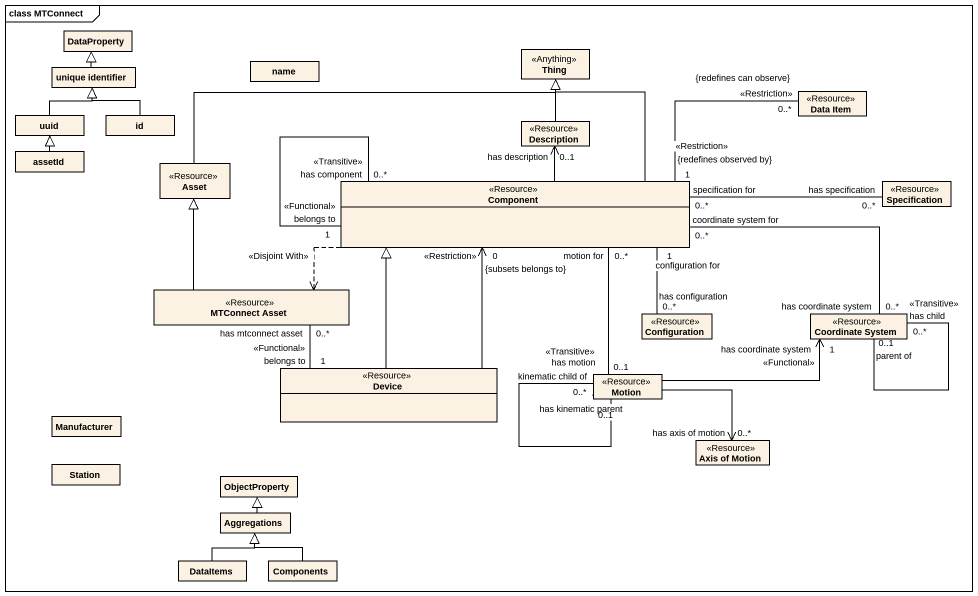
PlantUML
@startuml
mainframe class MTConnect
hide circle
hide empty members
class DataProperty
class Thing <<Anything>>
class "unique identifier" as unique_identifier
class name
class "Data Item" as Data_Item <<Resource>>
class uuid
class id
class Description <<Resource>>
class assetId
class Asset <<Resource>>
class "Component" as Component_ <<Resource>>
class Specification <<Resource>>
class "MTConnect Asset" as MTConnect_Asset <<Resource>>
class Configuration <<Resource>>
class "Coordinate System" as Coordinate_System <<Resource>>
class Device <<Resource>>
class Motion <<Resource>>
class Manufacturer
class "Axis of Motion" as Axis_of_Motion <<Resource>>
class Station
class ObjectProperty
class Aggregations
class DataItems
class Components
unique_identifier -up-|> DataProperty
uuid -up-|> unique_identifier
id -up-|> unique_identifier
Description -up-|> Thing
assetId -up-|> uuid
Asset -right-|> Thing
Component_ -up-|> Thing
Component_ "<<Restriction>>\n1\n{redefines observed by}" -right- "<<Restriction>>\n0..*\n{redefines can observe}" Data_Item
Component_ -up-> "has description\n0..1" Description
Component_ "belongs to\n1\n<<Functional>>" -- "has component\n0..*\n<<Transitive>>" Component_
Component_ "specification for\n0..*" -right- "has specification\n0..*" Specification
Component_ .left.> MTConnect_Asset : <<Disjoint With>>
MTConnect_Asset -up-|> Asset
Configuration "has configuration\n0..*" -up- "configuration for\n1" Component_
Coordinate_System "has coordinate system\n0..*" -left- "coordinate system for\n0..*" Component_
Coordinate_System "parent of\n0..1" -- "has child\n0..*\n<<Transitive>>" Coordinate_System
Device -up-|> Component_
Device -up-> "0\n<<Restriction>>\n{subsets belongs to}" Component_
Device "belongs to\n1\n<<Functional>>" -up- "has mtconnect asset\n0..*" MTConnect_Asset
Motion "has motion\n0..1" -up- "motion for\n0..*" Component_
Motion -right-> "has coordinate system\n1\n<<Functional>>" Coordinate_System
Motion "kinematic child of\n0..*\n<<Transitive>>" -- "has kinematic parent\n0..1" Motion
Motion --> "has axis of motion\n0..*" Axis_of_Motion
Aggregations -up-|> ObjectProperty
DataItems -up-|> Aggregations
Components -up-|> Aggregations
@enduml
